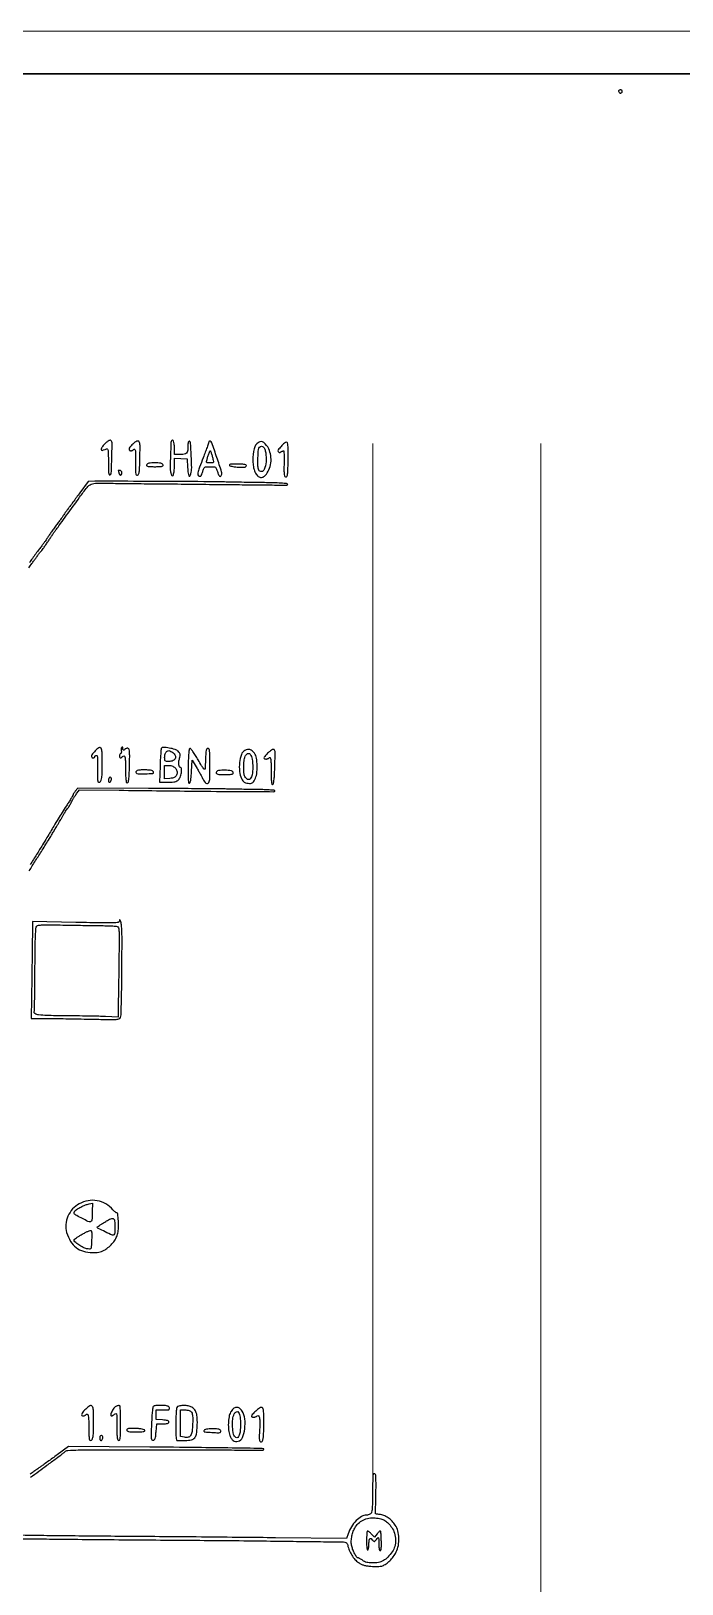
# Model space of a CAD drawing. Header units: millimetres. Extents: x 2712 to 3553, y 1367 to 1961.
# Drawn here: x 3079.8 to 3155.6, y 1779.6 to 1960.5 of the extents above; entities that cross this region are included whole.
import ezdxf

# ---------------------------------------------------------------- set-up
doc = ezdxf.new("R2010")
doc.units = ezdxf.units.MM

# ---------------------------------------------------------------- blocks, each defined once
blk = doc.blocks.new('Формат А1 (2)')
at = {"lineweight": 20}
blk.add_line((2935.83, 433.69), (3776.83, 433.69), dxfattribs=at)
at = {"lineweight": 30}
blk.add_line((2955.83, 428.69), (3771.83, 428.69), dxfattribs=at)

msp = doc.modelspace()

# ---------------------------------------------------------------- linework, layer by layer
at = {"lineweight": 15}
for p, q in [((3119.62, 1792.08), (3119.62, 1912.49)), ((3139.2, 1766.36), (3139.2, 1912.49))]:
    msp.add_line(p, q, dxfattribs=at)
for points in [[(3148.34, 1953.36, 0.191124), (3148.43, 1953.31, 0.139481), (3148.55, 1953.34, 0.123736), (3148.64, 1953.43, 0.139398), (3148.67, 1953.55, 0.156819), (3148.66, 1953.6, 0.097386), (3148.61, 1953.64, 0.079459), (3148.54, 1953.67, 0.06085), (3148.46, 1953.68, 0.103624), (3148.33, 1953.66, 0.202875), (3148.25, 1953.58, 0.1934), (3148.26, 1953.47, 0.094876)], [(3088.17, 1911.7), (3088.27, 1911.74), (3088.39, 1911.79, 0.0016), (3088.51, 1911.83), (3088.6, 1911.87, -0.364122), (3088.71, 1911.84, -0.104811), (3088.78, 1911.66, -0.031364), (3088.81, 1911.25, -0.003845), (3088.82, 1910.36, 0.00497), (3088.82, 1909.57, 0.023908), (3088.85, 1909.12, 0.044635), (3088.91, 1908.87, 0.422083), (3088.99, 1908.83, 0.310863), (3089.16, 1909.04, 0.004177), (3089.22, 1910.78, 0.005236), (3089.25, 1912.49, 0.200697), (3089.11, 1912.84, 0.226248), (3089.01, 1912.87, 0.094452), (3088.87, 1912.83, 0.053865), (3088.69, 1912.71, 0.018309), (3088.46, 1912.5, 0.032077), (3088.14, 1912.15, 0.082669), (3087.98, 1911.85, 0.330194), (3088.02, 1911.72, 0.26133)], [(3091.42, 1911.64, 0.073375), (3091.51, 1911.65, 0.038655), (3091.61, 1911.69, 0.037433), (3091.7, 1911.75, 0.047088), (3091.78, 1911.81, -0.454094), (3091.89, 1911.81, -0.139486), (3091.96, 1911.63, -0.025402), (3091.98, 1911.13, -0.002355), (3091.97, 1909.89, 0.005437), (3091.97, 1909.24, 0.051995), (3092, 1908.97, 0.181616), (3092.07, 1908.85, 0.209582), (3092.2, 1908.82, 0.242083), (3092.34, 1908.93, 0.072159), (3092.42, 1909.19, 0.027476), (3092.46, 1909.69, 0.003232), (3092.49, 1910.82, 0.002605), (3092.51, 1912.02, 0.030787), (3092.48, 1912.49, 0.108985), (3092.41, 1912.7, 0.261553), (3092.27, 1912.78, 0.156546), (3092.01, 1912.7, 0.033757), (3091.65, 1912.4, 0.03322), (3091.32, 1912.05, 0.172132), (3091.24, 1911.81, 0.107954), (3091.25, 1911.75, 0.099625), (3091.29, 1911.69, 0.095617), (3091.35, 1911.66, 0.090785)], [(3096.04, 1909.29, 0.00674), (3096.07, 1909.17, 0.004817), (3096.1, 1909.03, 0.004864), (3096.14, 1908.9, 0.010382), (3096.17, 1908.8, 0.39691), (3096.28, 1908.74, 0.257874), (3096.39, 1908.85, 0.051687), (3096.48, 1909.29, 0.0218), (3096.51, 1909.9), (3096.51, 1910.8), (3097.26, 1910.76), (3098.01, 1910.72), (3098.05, 1909.68, 0.016715), (3098.1, 1909.03, 0.098291), (3098.2, 1908.71, 0.562135), (3098.32, 1908.7, 0.087852), (3098.44, 1908.97, 0.063651), (3098.52, 1909.66, 0.009253), (3098.48, 1911.07, 0.003816), (3098.39, 1912.57, 0.305814), (3098.26, 1912.75, 0.290665), (3098.18, 1912.73, 0.123711), (3098.12, 1912.63, 0.053251), (3098.09, 1912.43, 0.013668), (3098.08, 1912.1, -0.03456), (3098.04, 1911.6, -0.180493), (3097.92, 1911.36, -0.156528), (3097.65, 1911.24, -0.024319), (3097.07, 1911.21), (3096.51, 1911.21), (3096.51, 1911.99, 0.025669), (3096.49, 1912.45, 0.069221), (3096.41, 1912.77, 0.243011), (3096.3, 1912.87, 0.328469), (3096.18, 1912.82, 0.123594), (3096.11, 1912.59, 0.001768), (3096.05, 1911.12, 0.003052), (3096, 1909.72, 0.06149)], [(3099.31, 1908.74, 0.139195), (3099.45, 1908.67, 0.255384), (3099.57, 1908.7, 0.107838), (3099.69, 1908.87, 0.020509), (3099.81, 1909.22, -0.021851), (3099.93, 1909.57, -0.152237), (3100.04, 1909.72, -0.132643), (3100.23, 1909.78, -0.015129), (3100.66, 1909.79, -0.015129), (3101.1, 1909.78, -0.132643), (3101.28, 1909.72, -0.152237), (3101.39, 1909.57, -0.021851), (3101.52, 1909.22, 0.026502), (3101.65, 1908.86, 0.124736), (3101.78, 1908.68, 0.349031), (3101.9, 1908.68, 0.136337), (3102, 1908.83, 0.170228), (3102.01, 1909.18, 0.003515), (3101.46, 1910.86, 0.002848), (3100.87, 1912.56, 0.23332), (3100.68, 1912.75, 0.08759), (3100.61, 1912.76, 0.127631), (3100.55, 1912.74, 0.141214), (3100.52, 1912.7, 0.117869), (3100.5, 1912.64, -0.08322), (3100.48, 1912.53, -0.002298), (3100.31, 1912.04, -0.004672), (3100.11, 1911.48, -0.003183), (3099.86, 1910.84, 0.003358), (3099.44, 1909.75, 0.02594), (3099.28, 1909.23, 0.061567), (3099.24, 1908.93, 0.20141)], [(3105.78, 1909.45, 0.068725), (3106.02, 1908.92, 0.129781), (3106.37, 1908.6, 0.181906), (3106.75, 1908.55, 0.156286), (3107.09, 1908.76, 0.078224), (3107.52, 1909.43, 0.069813), (3107.74, 1910.23, 0.068528), (3107.73, 1911.08, 0.070443), (3107.49, 1911.88, 0.126218), (3106.92, 1912.6, 0.325215), (3106.29, 1912.61, 0.182328), (3105.79, 1911.87, 0.06262), (3105.65, 1910.57, 0.01397), (3105.66, 1910.27, 0.011675), (3105.69, 1909.95, 0.011842), (3105.73, 1909.66, 0.031296)], [(3108.6, 1911.54, 0.094506), (3108.66, 1911.48, 0.131638), (3108.73, 1911.45, 0.112813), (3108.82, 1911.46, 0.057894), (3108.91, 1911.51, -0.018002), (3109, 1911.56, -0.01917), (3109.09, 1911.6, -0.019146), (3109.17, 1911.63, -0.079157), (3109.22, 1911.64, -0.403697), (3109.26, 1911.61, -0.004468), (3109.28, 1911.23, -0.010622), (3109.29, 1910.77, -0.006356), (3109.28, 1910.23, 0.010501), (3109.27, 1909.28, 0.049828), (3109.33, 1908.74, 0.261522), (3109.46, 1908.6, 0.343484), (3109.62, 1908.65, 0.122582), (3109.68, 1908.81, 0.006329), (3109.72, 1909.36, 0.009741), (3109.75, 1910.01, 0.006893), (3109.76, 1910.75, 0.004215), (3109.76, 1911.7, 0.020312), (3109.73, 1912.24, 0.031287), (3109.67, 1912.56, 0.350574), (3109.58, 1912.64, 0.181264), (3109.32, 1912.54, 0.03115), (3108.94, 1912.16, 0.028634), (3108.61, 1911.75, 0.300603)], [(3100.54, 1911.36, -0.007007), (3100.63, 1911.58, -0.227568), (3100.67, 1911.62, -0.374072), (3100.71, 1911.6, -0.013737), (3100.78, 1911.43, -0.016412), (3100.83, 1911.29, -0.006633), (3100.89, 1911.09, -0.006555), (3100.95, 1910.88, -0.008272), (3100.99, 1910.68, -0.017336), (3101.05, 1910.39, -0.197367), (3101.02, 1910.28, -0.216358), (3100.92, 1910.23, -0.021142), (3100.65, 1910.22, -0.020216), (3100.39, 1910.23, -0.193778), (3100.29, 1910.28, -0.217789), (3100.26, 1910.38, -0.026002), (3100.31, 1910.61, -0.009642), (3100.35, 1910.79, -0.005915), (3100.41, 1910.99, -0.005929), (3100.48, 1911.19, -0.010517)], [(3106.43, 1912.07, -0.180093), (3106.65, 1912.17, -0.20881), (3106.86, 1912.09, -0.118725), (3107.03, 1911.83, -0.04967), (3107.14, 1911.41, -0.053414), (3107.18, 1910.36, -0.078569), (3106.98, 1909.47, -0.269383), (3106.66, 1909.22, -0.339616), (3106.34, 1909.4, -0.094217), (3106.24, 1909.86, -0.014468), (3106.24, 1910.82, -0.010815), (3106.3, 1911.78, -0.179323)], [(3090.05, 1909.04, 0.081181), (3090.14, 1908.85, 0.281864), (3090.25, 1908.8, 0.290346), (3090.35, 1908.88, 0.083372), (3090.38, 1909.08, 0.072314), (3090.37, 1909.19, 0.08892), (3090.32, 1909.28, 0.10214), (3090.25, 1909.34, 0.130775), (3090.17, 1909.36, 0.015718), (3090.09, 1909.36, 0.028968), (3090.02, 1909.35, 0.03356), (3089.98, 1909.34, 0.450277), (3089.97, 1909.33, -0.036526), (3089.98, 1909.3, -0.002306), (3090, 1909.23, -0.003384), (3090.03, 1909.14, -0.002507)], [(3094.23, 1909.79, 0.008496), (3094.72, 1909.8, 0.037286), (3095.01, 1909.83, 0.084369), (3095.16, 1909.88, 0.356951), (3095.19, 1909.97, 0.27673), (3094.93, 1910.19, 0.043174), (3094.23, 1910.25, 0.043169), (3093.53, 1910.19, 0.275261), (3093.27, 1909.96, 0.366623), (3093.3, 1909.88, 0.077154), (3093.46, 1909.83, 0.036028), (3093.75, 1909.8, 0.008718)], [(3103.82, 1909.75, 0.014794), (3104.17, 1909.73, 0.02009), (3104.48, 1909.73, 0.017431), (3104.74, 1909.75, 0.166466), (3104.84, 1909.8, 0.174395), (3104.9, 1909.92, 0.342787), (3104.84, 1910.01, 0.071823), (3104.61, 1910.06, 0.007929), (3104.06, 1910.08, 0.003794), (3103.41, 1910.1, 0.033246), (3103.12, 1910.09, 0.100315), (3102.98, 1910.04, 0.27053), (3102.93, 1909.95, 0.331823), (3102.96, 1909.9, 0.015878), (3103.19, 1909.84, 0.020713), (3103.47, 1909.79, 0.012821)], [(3087.03, 1875.87, 0.064853), (3087.12, 1875.88, 0.082425), (3087.19, 1875.91, 0.098894), (3087.23, 1875.96, 0.148195), (3087.25, 1876.01, -0.124163), (3087.26, 1876.07, -0.10067), (3087.3, 1876.11, -0.0905), (3087.36, 1876.15, -0.078495), (3087.43, 1876.16, -0.34845), (3087.51, 1876.09, -0.037), (3087.56, 1875.82, -0.023156), (3087.57, 1875.36, -0.005207), (3087.56, 1874.59, 0.00431), (3087.54, 1873.73, 0.029269), (3087.56, 1873.31, 0.071808), (3087.61, 1873.09, 0.30401), (3087.72, 1873.02, 0.249843), (3087.92, 1873.13, 0.105139), (3088.03, 1873.42, 0.037998), (3088.09, 1874, 0.005134), (3088.1, 1875.23, 0.008157), (3088.08, 1876.55, 0.123722), (3087.96, 1876.98, 0.427381), (3087.72, 1877.04, 0.057879), (3087.27, 1876.67, 0.025755), (3086.97, 1876.34, 0.096856), (3086.84, 1876.09, 0.266897), (3086.88, 1875.94, 0.204816)], [(3090.23, 1875.87, 0.089642), (3090.29, 1875.88, 0.053229), (3090.35, 1875.91, 0.051032), (3090.41, 1875.96, 0.06081), (3090.46, 1876.01, -0.278011), (3090.61, 1876.09, -0.325017), (3090.73, 1875.99, -0.052854), (3090.8, 1875.52, -0.008789), (3090.81, 1874.6, 0.008054), (3090.82, 1873.98, 0.013664), (3090.85, 1873.46, 0.00871), (3090.9, 1873.04, 0.227694), (3090.95, 1872.95, 0.411922), (3091.09, 1872.98, 0.102378), (3091.18, 1873.22, 0.028391), (3091.24, 1873.8, 0.00337), (3091.28, 1875.07, 0.004399), (3091.3, 1876, 0.020761), (3091.28, 1876.53, 0.032254), (3091.24, 1876.86, 0.255633), (3091.14, 1876.97, 0.09913), (3091.05, 1876.99, 0.055574), (3090.94, 1876.97, 0.052336), (3090.83, 1876.93, 0.058237), (3090.74, 1876.87, -0.056907), (3090.61, 1876.78, -0.300202), (3090.53, 1876.79, -0.22633), (3090.5, 1876.88, -0.03783), (3090.51, 1877.06, 0.157623), (3090.51, 1877.09, 0.239299), (3090.48, 1877.11, 0.134218), (3090.44, 1877.11, 0.049494), (3090.38, 1877.08, 0.132897), (3090.33, 1877.03, 0.074317), (3090.3, 1876.94, 0.06545), (3090.29, 1876.83, 0.059549), (3090.31, 1876.73, -0.05817), (3090.33, 1876.62, -0.064695), (3090.33, 1876.52, -0.073852), (3090.3, 1876.43, -0.135531), (3090.25, 1876.37, 0.148738), (3090.14, 1876.26, 0.099912), (3090.1, 1876.08, 0.126864), (3090.14, 1875.93, 0.280614)], [(3095.7, 1873.02, 0.035533), (3096.44, 1873.07, 0.114382), (3096.9, 1873.25, 0.142814), (3097.17, 1873.59, 0.068212), (3097.32, 1874.13, 0.01861), (3097.35, 1874.38, 0.040971), (3097.34, 1874.57, 0.05948), (3097.31, 1874.69, 0.317095), (3097.26, 1874.73, -0.280608), (3097.12, 1874.82, -0.084442), (3097.04, 1875.07, -0.060483), (3097.03, 1875.43, -0.041851), (3097.11, 1875.82, 0.023476), (3097.17, 1876.11, 0.090297), (3097.17, 1876.3, 0.108555), (3097.11, 1876.45, 0.042069), (3096.96, 1876.63, 0.124279), (3096.59, 1876.85, 0.031212), (3095.91, 1877.01, 0.0266), (3095.22, 1877.09, 0.275913), (3094.98, 1876.96, 0.118129), (3094.95, 1876.85, 0.002727), (3094.91, 1876.31, 0.005923), (3094.87, 1875.66, 0.003962), (3094.84, 1874.92), (3094.77, 1873.02)], [(3095.6, 1876.6, -0.058104), (3095.73, 1876.68, -0.125329), (3095.85, 1876.71, -0.094465), (3095.99, 1876.68, -0.024149), (3096.2, 1876.57, -0.117932), (3096.57, 1876.24, -0.22654), (3096.62, 1875.86, -0.213038), (3096.36, 1875.55, -0.107878), (3095.85, 1875.44, -0.023665), (3095.57, 1875.46, -0.174426), (3095.44, 1875.52, -0.174426), (3095.39, 1875.64, -0.023665), (3095.37, 1875.93, -0.041921), (3095.39, 1876.12, -0.03991), (3095.44, 1876.32, -0.042592), (3095.51, 1876.49, -0.095455)], [(3098.25, 1872.91, 0.244297), (3098.34, 1873, 0.027858), (3098.41, 1873.28, 0.023426), (3098.46, 1873.7, 0.008533), (3098.51, 1874.29), (3098.58, 1875.61), (3099.15, 1874.64, -0.002077), (3099.38, 1874.23, -0.00211), (3099.61, 1873.83, -0.00205), (3099.8, 1873.48, -0.008692), (3099.91, 1873.27, 0.057751), (3100.08, 1873.01, 0.156124), (3100.27, 1872.89, 0.239182), (3100.43, 1872.93, 0.130086), (3100.56, 1873.1, 0.090497), (3100.65, 1873.61, 0.005612), (3100.64, 1875.14, 0.002812), (3100.61, 1876.75, 0.252396), (3100.49, 1876.95, 0.214618), (3100.34, 1876.97, 0.242603), (3100.24, 1876.86, 0.064652), (3100.18, 1876.57, 0.008321), (3100.14, 1875.91, -0.000493), (3100.13, 1875.51, -0.000512), (3100.11, 1875.12, -0.000492), (3100.1, 1874.79, -0.002228), (3100.09, 1874.59, -0.459614), (3100.02, 1874.54, -0.178015), (3099.91, 1874.61, -0.031549), (3099.68, 1874.94, -0.004902), (3099.28, 1875.63, 0.00993), (3098.96, 1876.16, 0.015921), (3098.67, 1876.6, 0.009829), (3098.41, 1876.94, 0.317858), (3098.32, 1876.97, 0.282914), (3098.24, 1876.88, 0.01239), (3098.18, 1876.43, 0.014555), (3098.14, 1875.8, 0.004988), (3098.11, 1874.88, 0.003529), (3098.1, 1873.84, 0.019381), (3098.12, 1873.28, 0.034559), (3098.16, 1872.97, 0.44646)], [(3104.32, 1873.45, 0.032036), (3104.47, 1873.18, 0.094029), (3104.62, 1873.03, 0.097327), (3104.8, 1872.95, 0.035838), (3105.09, 1872.91, 0.029636), (3105.39, 1872.9, 0.116802), (3105.57, 1872.95, 0.115365), (3105.71, 1873.07, 0.028573), (3105.87, 1873.33, 0.090723), (3106.09, 1873.99, 0.037312), (3106.14, 1874.93, 0.036654), (3106.06, 1875.85, 0.120511), (3105.83, 1876.4, 0.053305), (3105.57, 1876.68, 0.108999), (3105.3, 1876.83, 0.12041), (3105.02, 1876.84, 0.073804), (3104.71, 1876.73, 0.189716), (3104.31, 1876.27, 0.053243), (3104.1, 1875.33, 0.052335), (3104.09, 1874.28, 0.090457)], [(3104.76, 1876.05, -0.174297), (3105.04, 1876.37, -0.391329), (3105.33, 1876.3, -0.11269), (3105.56, 1875.71, -0.036865), (3105.63, 1874.76, -0.037638), (3105.56, 1873.91, -0.1345), (3105.34, 1873.42, -0.362551), (3105.04, 1873.36, -0.145437), (3104.73, 1873.68, -0.096659), (3104.61, 1874.1, -0.027197), (3104.58, 1874.8, -0.028242), (3104.63, 1875.51, -0.060894)], [(3107.17, 1875.73, 0.056383), (3107.28, 1875.74, 0.038823), (3107.4, 1875.78, 0.039117), (3107.52, 1875.83, 0.062206), (3107.6, 1875.9, -0.52827), (3107.68, 1875.88, -0.074956), (3107.73, 1875.69, -0.024156), (3107.76, 1875.24, -0.004075), (3107.77, 1874.39, 0.004683), (3107.78, 1873.56, 0.022696), (3107.81, 1873.08, 0.041025), (3107.86, 1872.82, 0.427752), (3107.95, 1872.77, 0.267589), (3108.04, 1872.87, 0.018626), (3108.1, 1873.25, 0.017509), (3108.16, 1873.82, 0.005444), (3108.2, 1874.67, 0.002961), (3108.22, 1875.39, 0.004299), (3108.23, 1876.02, 0.002226), (3108.24, 1876.56, 0.07105), (3108.22, 1876.69, 0.197933), (3108.11, 1876.83, 0.212603), (3107.94, 1876.84, 0.092453), (3107.7, 1876.7, 0.025244), (3107.37, 1876.4, 0.011305), (3107.04, 1876.04, 0.10942), (3106.94, 1875.86, 0.384248), (3106.99, 1875.77, 0.098314)], [(3092.04, 1874.12, 0.194463), (3092.27, 1874.02, 0.008772), (3093.12, 1874.02, 0.006785), (3093.99, 1874.05, 0.401067), (3094.09, 1874.15, 0.202015), (3094.03, 1874.29, 0.122585), (3093.87, 1874.39, 0.054585), (3093.57, 1874.44, 0.011097), (3093.02, 1874.47, 0.024758), (3092.52, 1874.45, 0.066776), (3092.17, 1874.38, 0.180634), (3092.02, 1874.26, 0.336585)], [(3095.87, 1874.99, -0.105143), (3096.32, 1874.89, -0.122442), (3096.66, 1874.63, -0.136752), (3096.82, 1874.25, -0.146345), (3096.75, 1873.87, -0.06554), (3096.63, 1873.69, -0.095541), (3096.49, 1873.58, -0.073445), (3096.28, 1873.51, -0.025419), (3095.97, 1873.48), (3095.37, 1873.43), (3095.37, 1874.21), (3095.37, 1874.99)], [(3102.35, 1873.93, 0.009291), (3102.84, 1873.93, 0.037483), (3103.13, 1873.96, 0.072259), (3103.3, 1874.02, 0.28258), (3103.35, 1874.11, 0.359401), (3103.15, 1874.35, 0.042004), (3102.4, 1874.43, 0.041128), (3101.63, 1874.39, 0.320352), (3101.39, 1874.15, 0.244948), (3101.42, 1874.04, 0.142455), (3101.55, 1873.97, 0.049286), (3101.81, 1873.94, 0.007409)], [(3088.98, 1873.05, 0.18556), (3089.11, 1873.16, 0.108519), (3089.17, 1873.35, 0.119055), (3089.14, 1873.53, 0.237996), (3089.03, 1873.63, 0.227694), (3088.97, 1873.62, 0.089421), (3088.92, 1873.55, 0.064573), (3088.87, 1873.45, 0.041281), (3088.84, 1873.33, 0.032267), (3088.83, 1873.18, 0.123735), (3088.85, 1873.09, 0.228017), (3088.9, 1873.05, 0.129446)], [(3081.86, 1845.51, -0.002152), (3082.86, 1845.5, -0.000887), (3084.21, 1845.48, -0.000877), (3085.66, 1845.45, -0.001127), (3086.99, 1845.43, 0.001647), (3088.89, 1845.39, 0.018807), (3089.64, 1845.4, 0.051185), (3090.03, 1845.46, 0.207798), (3090.22, 1845.61, 0.115629), (3090.3, 1845.94, 0.001806), (3090.35, 1847.9, 0.003554), (3090.39, 1850.6, 0.001023), (3090.41, 1854.78, 0.008439), (3090.4, 1855.43, 0.010417), (3090.37, 1856.04, 0.008944), (3090.32, 1856.55, 0.072502), (3090.27, 1856.77, 0.007219), (3090.18, 1856.96, 0.160349), (3090.15, 1857, 0.531045), (3090.12, 1856.99, 0.023174), (3090.11, 1856.86, -0.356908), (3089.97, 1856.7, -0.033449), (3089.4, 1856.65, -0.012404), (3088.28, 1856.64, -0.000816), (3085.04, 1856.7), (3079.98, 1856.81), (3079.98, 1855.97, -0.002558), (3079.97, 1855.43, -0.000198), (3079.95, 1853.97, -0.000271), (3079.93, 1852.23, -0.000207), (3079.9, 1850.33), (3079.82, 1845.52)], [(3080.27, 1851.29, -0.001568), (3080.29, 1853.77, -0.008077), (3080.33, 1855.15, -0.008096), (3080.38, 1856.04, -0.179291), (3080.49, 1856.27, -0.16368), (3080.69, 1856.36, -0.021458), (3081.16, 1856.41, -0.014894), (3081.91, 1856.42, -0.003187), (3083.22, 1856.4, 0.00079), (3084.33, 1856.38, 0.000568), (3085.57, 1856.36, 0.000574), (3086.74, 1856.34, 0.001241), (3087.65, 1856.33, -0.003476), (3088.4, 1856.32, -0.004694), (3089.07, 1856.3, -0.003225), (3089.64, 1856.27, -0.050339), (3089.83, 1856.24, -0.273165), (3090, 1856.07, -0.049435), (3090.06, 1855.62, -0.01576), (3090.08, 1854.7, -0.001011), (3090.04, 1852.02, 0.000171), (3090.02, 1850.35, 0.0002), (3089.99, 1848.76, 0.000177), (3089.97, 1847.42, 0.001222), (3089.97, 1846.77), (3089.96, 1845.66), (3088.48, 1845.73, 0.004905), (3087.7, 1845.76, 0.001377), (3086.48, 1845.78, 0.001389), (3085.1, 1845.81, 0.001463), (3083.74, 1845.82, -0.003564), (3081.65, 1845.85, -0.029033), (3080.7, 1845.93, -0.092231), (3080.27, 1846.07, -0.373847), (3080.18, 1846.32, 0.086588), (3080.21, 1846.46, 0.00052), (3080.24, 1847.85, 0.002144), (3080.26, 1849.44, 0.001362)], [(3083.96, 1820.58, 0.059889), (3084.42, 1819.54, 0.094598), (3085.06, 1818.81, 0.09785), (3085.91, 1818.39, 0.067981), (3086.98, 1818.24, 0.015232), (3087.51, 1818.26, 0.044484), (3087.87, 1818.32, 0.053871), (3088.17, 1818.43, 0.031731), (3088.51, 1818.62, 0.0406), (3089.02, 1819.02, 0.045195), (3089.44, 1819.48, 0.047765), (3089.74, 1819.99, 0.05806), (3089.92, 1820.51, 0.049211), (3090, 1821.1, 0.019624), (3089.98, 1821.93, 0.010616), (3089.92, 1822.74, 0.385992), (3089.8, 1822.86, -0.152129), (3089.73, 1822.88, -0.022117), (3089.61, 1822.97, -0.023344), (3089.48, 1823.08, -0.018086), (3089.35, 1823.23, 0.084319), (3088.52, 1823.91, 0.086063), (3087.52, 1824.28, 0.085912), (3086.45, 1824.28, 0.083637), (3085.43, 1823.93, 0.085262), (3084.66, 1823.32, 0.079898), (3084.11, 1822.47, 0.081757), (3083.86, 1821.51, 0.096101)], [(3084.93, 1823.09, -0.118148), (3085.12, 1823.27, -0.015851), (3085.61, 1823.54, -0.019467), (3086.15, 1823.78, -0.040717), (3086.58, 1823.91), (3086.98, 1824.01), (3086.95, 1823.01, -0.012768), (3086.9, 1822.03, -0.318536), (3086.73, 1821.83, -0.187432), (3086.42, 1821.87, -0.004819), (3085.16, 1822.54, -0.027282), (3084.94, 1822.68, -0.141522), (3084.85, 1822.79, -0.188534), (3084.85, 1822.92, -0.05576)], [(3088.4, 1821.79, -0.010697), (3088.83, 1822.04, -0.040746), (3089.11, 1822.17, -0.07415), (3089.3, 1822.21, -0.210413), (3089.43, 1822.16, -0.178485), (3089.55, 1821.9, -0.018177), (3089.58, 1821.22, -0.018053), (3089.56, 1820.54, -0.181813), (3089.44, 1820.29, -0.313312), (3089.28, 1820.26, -0.005903), (3088.45, 1820.65, -0.006154), (3087.63, 1821.06, -0.280387), (3087.53, 1821.22, -0.248283), (3087.55, 1821.25, -0.002058), (3087.79, 1821.41, -0.00665), (3088.07, 1821.59, -0.004157)], [(3085.75, 1820.37, -0.011597), (3086.11, 1820.56, -0.017312), (3086.44, 1820.71, -0.012433), (3086.71, 1820.81, -0.228382), (3086.8, 1820.8, -0.204916), (3086.85, 1820.74, -0.0237), (3086.88, 1820.55, -0.025427), (3086.89, 1820.31, -0.018121), (3086.89, 1820.04, 0.001365), (3086.87, 1819.76, 0.001163), (3086.85, 1819.45, 0.001172), (3086.84, 1819.18, 0.003321), (3086.83, 1818.98, -0.036571), (3086.81, 1818.76, -0.225518), (3086.74, 1818.67, -0.150467), (3086.61, 1818.64, -0.014361), (3086.29, 1818.68, -0.086173), (3085.88, 1818.82, -0.033881), (3085.37, 1819.13, -0.029738), (3084.93, 1819.49, -0.208696), (3084.83, 1819.74, -0.241517), (3084.86, 1819.8, -0.007148), (3085.1, 1819.97, -0.012797), (3085.4, 1820.16, -0.0083)], [(3085.89, 1799.2, 0.061875), (3085.97, 1799.21, 0.051278), (3086.06, 1799.24, 0.053305), (3086.13, 1799.29, 0.08825), (3086.18, 1799.34, -0.279351), (3086.33, 1799.42, -0.324028), (3086.45, 1799.32, -0.05257), (3086.52, 1798.84, -0.008723), (3086.54, 1797.92, 0.004981), (3086.54, 1797.11, 0.026301), (3086.58, 1796.67, 0.051163), (3086.63, 1796.42, 0.320664), (3086.73, 1796.35, 0.283341), (3086.92, 1796.46, 0.075475), (3087.03, 1796.8, 0.034414), (3087.09, 1797.43, 0.006555), (3087.1, 1798.58, 0.010643), (3087.08, 1799.86, 0.13312), (3086.93, 1800.32, 0.403964), (3086.66, 1800.39, 0.062534), (3086.18, 1800.01, 0.020573), (3085.85, 1799.66, 0.089049), (3085.71, 1799.41, 0.279531), (3085.74, 1799.26, 0.210101)], [(3089.2, 1799.2, 0.127166), (3089.25, 1799.21, 0.019706), (3089.34, 1799.27, 0.02089), (3089.45, 1799.34, 0.016815), (3089.55, 1799.43, -0.200342), (3089.69, 1799.48, -0.346604), (3089.78, 1799.41, -0.043014), (3089.81, 1799.08, -0.002231), (3089.81, 1798.01, 0.004228), (3089.82, 1797.11, 0.027778), (3089.85, 1796.66, 0.064621), (3089.92, 1796.42, 0.305143), (3090.03, 1796.35, 0.323988), (3090.14, 1796.43, 0.052427), (3090.2, 1796.71, 0.023602), (3090.23, 1797.24, 0.003406), (3090.24, 1798.32, 0.00377), (3090.24, 1799.08, 0.005916), (3090.22, 1799.74, 0.001962), (3090.19, 1800.3, 0.18683), (3090.16, 1800.37, 0.143276), (3090.11, 1800.4, 0.043823), (3090.03, 1800.41, 0.039842), (3089.93, 1800.4, 0.034384), (3089.83, 1800.38, 0.160619), (3089.54, 1800.2, 0.046876), (3089.25, 1799.75, 0.06074), (3089.09, 1799.34, 0.488849)], [(3094.04, 1796.37, 0.151005), (3094.17, 1796.44, 0.113054), (3094.27, 1796.59, 0.053832), (3094.33, 1796.86, 0.010297), (3094.37, 1797.35), (3094.45, 1798.27), (3095.16, 1798.29, 0.015213), (3095.49, 1798.3, 0.053384), (3095.71, 1798.34, 0.101937), (3095.83, 1798.41, 0.221781), (3095.87, 1798.5, 0.22837), (3095.83, 1798.59, 0.089445), (3095.7, 1798.66, 0.049479), (3095.47, 1798.71, 0.015157), (3095.12, 1798.74), (3094.37, 1798.79), (3094.37, 1799.35), (3094.37, 1799.91), (3094.98, 1799.93, -0.00466), (3095.23, 1799.93, -0.005149), (3095.46, 1799.93, -0.0048), (3095.67, 1799.93, -0.026218), (3095.78, 1799.92, 0.131148), (3095.85, 1799.93, 0.161493), (3095.9, 1799.97, 0.122711), (3095.92, 1800.05, 0.061458), (3095.92, 1800.15, 0.142827), (3095.85, 1800.28, 0.123146), (3095.72, 1800.36, 0.06095), (3095.49, 1800.41, 0.012456), (3095.07, 1800.43, 0.013605), (3094.76, 1800.44, 0.016531), (3094.46, 1800.42, 0.015193), (3094.22, 1800.39, 0.10094), (3094.1, 1800.35, 0.209975), (3094.01, 1800.22, 0.016575), (3093.94, 1799.79, 0.015977), (3093.89, 1799.18, 0.005299), (3093.84, 1798.28, 0.002306), (3093.8, 1797.05, 0.032315), (3093.82, 1796.61, 0.14144), (3093.89, 1796.43, 0.281095)], [(3096.84, 1796.34, 0.017704), (3096.94, 1796.33, 0.002017), (3097.19, 1796.33, 0.002436), (3097.48, 1796.34, 0.00198), (3097.79, 1796.35, 0.046394), (3098.49, 1796.43, 0.167376), (3098.87, 1796.66, 0.134492), (3099.07, 1797.1, 0.026086), (3099.17, 1797.99, 0.023334), (3099.17, 1798.93, 0.067125), (3099.06, 1799.57, 0.101713), (3098.82, 1800, 0.116447), (3098.44, 1800.27, 0.067679), (3098.01, 1800.39, 0.044088), (3097.48, 1800.41, 0.043401), (3097.01, 1800.35, 0.200879), (3096.79, 1800.19, 0.119555), (3096.75, 1800.06, 0.004458), (3096.71, 1799.53, 0.007854), (3096.68, 1798.9, 0.005419), (3096.67, 1798.18, 0.004692), (3096.67, 1797.29, 0.019024), (3096.7, 1796.75, 0.024466), (3096.75, 1796.41, 0.341301)], [(3102.97, 1796.93, 0.049862), (3103.14, 1796.56, 0.106379), (3103.36, 1796.33, 0.126772), (3103.62, 1796.23, 0.088195), (3103.94, 1796.25, 0.237256), (3104.43, 1796.68, 0.066177), (3104.7, 1797.69, 0.061899), (3104.71, 1798.85, 0.104138), (3104.4, 1799.77, 0.109206), (3104.09, 1800.1, 0.178626), (3103.73, 1800.19, 0.1602), (3103.36, 1800.03, 0.08518), (3103.05, 1799.63, 0.08084), (3102.87, 1799.1, 0.034667), (3102.79, 1798.35, 0.034497), (3102.82, 1797.57, 0.057214)], [(3105.75, 1799.06, 0.052362), (3105.86, 1799.07, 0.038371), (3105.97, 1799.1, 0.039081), (3106.08, 1799.15, 0.066721), (3106.16, 1799.21, -0.412466), (3106.31, 1799.21, -0.156932), (3106.42, 1799.01, -0.045192), (3106.46, 1798.49, -0.011299), (3106.43, 1797.64, 0.008617), (3106.39, 1796.77, 0.056091), (3106.43, 1796.34, 0.246895), (3106.55, 1796.2, 0.280484), (3106.72, 1796.22, 0.170135), (3106.82, 1796.38, 0.027269), (3106.87, 1796.76, 0.018948), (3106.91, 1797.34, 0.004789), (3106.92, 1798.29, 0.002886), (3106.91, 1799.43, 0.030632), (3106.87, 1799.9, 0.100697), (3106.8, 1800.12, 0.264771), (3106.66, 1800.2, 0.163713), (3106.42, 1800.12, 0.019597), (3105.98, 1799.76, 0.018413), (3105.58, 1799.37, 0.194831), (3105.49, 1799.16, 0.230404), (3105.51, 1799.12, 0.073367), (3105.57, 1799.09, 0.055915), (3105.65, 1799.06, 0.037172)], [(3097.7, 1799.91, -0.063704), (3098.23, 1799.84, -0.200166), (3098.51, 1799.63, -0.123647), (3098.63, 1799.2, -0.01891), (3098.63, 1798.3, -0.018133), (3098.56, 1797.38, -0.106905), (3098.4, 1796.92, -0.209881), (3098.12, 1796.72, -0.100469), (3097.68, 1796.72), (3097.22, 1796.81), (3097.22, 1798.36), (3097.22, 1799.91)], [(3103.48, 1799.46, -0.174897), (3103.75, 1799.7, -0.378956), (3103.99, 1799.62, -0.10181), (3104.16, 1799.08, -0.025714), (3104.21, 1798.17, -0.025259), (3104.17, 1797.46, -0.063407), (3104.06, 1796.95, -0.133958), (3103.88, 1796.7, -0.319612), (3103.66, 1796.69, -0.206261), (3103.4, 1797.06, -0.034966), (3103.29, 1797.93, -0.037962), (3103.3, 1798.84, -0.101194)], [(3087.95, 1796.35, 0.218907), (3088.06, 1796.4, 0.081579), (3088.15, 1796.55, 0.081237), (3088.18, 1796.72, 0.214275), (3088.14, 1796.83, 0.104297), (3088.02, 1796.91, 0.235241), (3087.92, 1796.9, 0.186855), (3087.84, 1796.81, 0.069473), (3087.82, 1796.63, 0.042713), (3087.83, 1796.52, 0.06238), (3087.86, 1796.43, 0.081888), (3087.9, 1796.37, 0.208972)], [(3092.03, 1797.35, 0.007923), (3092.56, 1797.35, 0.035243), (3092.86, 1797.39, 0.078415), (3093.02, 1797.44, 0.366309), (3093.06, 1797.52, 0.233189), (3092.98, 1797.6, 0.033572), (3092.75, 1797.67, 0.027934), (3092.42, 1797.72, 0.012044), (3091.98, 1797.74, 0.007284), (3091.43, 1797.76, 0.046138), (3091.15, 1797.74, 0.121339), (3091.01, 1797.67, 0.232877), (3090.95, 1797.57, 0.241689), (3091.01, 1797.46, 0.105741), (3091.16, 1797.39, 0.042901), (3091.46, 1797.35, 0.007334)], [(3100.03, 1797.34, -0.006623), (3100.11, 1797.34, -0.00033), (3100.38, 1797.32, -0.000531), (3100.69, 1797.3, -0.000384), (3101.05, 1797.28, 0.006718), (3101.56, 1797.25, 0.063256), (3101.79, 1797.27, 0.214986), (3101.88, 1797.33, 0.177628), (3101.9, 1797.46, 0.167772), (3101.83, 1797.58, 0.11706), (3101.69, 1797.66, 0.052807), (3101.43, 1797.69, 0.009625), (3100.94, 1797.7, 0.013003), (3100.54, 1797.69, 0.032329), (3100.24, 1797.66, 0.043302), (3100.04, 1797.6, 0.227472), (3099.97, 1797.52, 0.060478), (3099.95, 1797.46, 0.098969), (3099.96, 1797.4, 0.135538), (3099.99, 1797.36, 0.17171)], [(3117.51, 1786.15, -0.077035), (3117.93, 1786.69, -0.076249), (3118.49, 1787.08, -0.073142), (3119.16, 1787.3, -0.062792), (3119.9, 1787.33, -0.037919), (3120.54, 1787.22, -0.07258), (3121.01, 1787.03, -0.072307), (3121.42, 1786.71, -0.037377), (3121.82, 1786.21, -0.081141), (3122.14, 1785.55, -0.065373), (3122.26, 1784.77, -0.066648), (3122.17, 1784.01, -0.092813), (3121.88, 1783.38, -0.036599), (3121.36, 1782.74, -0.075649), (3120.85, 1782.35, -0.081003), (3120.27, 1782.14, -0.047356), (3119.54, 1782.08, -0.025964), (3119.2, 1782.1, -0.038657), (3118.91, 1782.15, -0.043416), (3118.66, 1782.24, -0.049842), (3118.44, 1782.37, 0.015982), (3118.28, 1782.49, 0.019078), (3118.12, 1782.58, 0.018142), (3117.98, 1782.65, 0.106362), (3117.9, 1782.67, -0.250885), (3117.75, 1782.75, -0.023771), (3117.52, 1783.13, -0.029297), (3117.31, 1783.58, -0.036794), (3117.17, 1784.02, -0.055845), (3117.11, 1784.52, -0.040787), (3117.16, 1785.08, -0.039876), (3117.29, 1785.64, -0.045974)], [(3119.03, 1783.59, 0.179846), (3119.08, 1783.67, 0.027581), (3119.13, 1783.84, 0.027868), (3119.16, 1784.07, 0.02093), (3119.17, 1784.31, -0.022251), (3119.19, 1784.74, -0.184649), (3119.27, 1784.91, -0.363869), (3119.41, 1784.92, -0.058467), (3119.61, 1784.72, 0.045767), (3119.72, 1784.61, 0.237439), (3119.81, 1784.59, 0.153342), (3119.9, 1784.64, 0.017271), (3120.05, 1784.83, -0.021848), (3120.21, 1785.02, -0.51785), (3120.27, 1785.02, -0.118526), (3120.3, 1784.9, -0.002853), (3120.31, 1784.34, 0.026305), (3120.34, 1783.8, 0.149371), (3120.45, 1783.54, 0.626523), (3120.56, 1783.57, 0.043059), (3120.61, 1783.99, 0.010982), (3120.61, 1784.56, 0.010402), (3120.59, 1785.15, 0.004822), (3120.56, 1785.69, 0.177739), (3120.51, 1785.8, 0.362053), (3120.46, 1785.8, 0.029033), (3120.37, 1785.73, 0.028696), (3120.25, 1785.61, 0.017055), (3120.13, 1785.47), (3119.81, 1785.07), (3119.47, 1785.44, 0.015804), (3119.33, 1785.58, 0.02072), (3119.19, 1785.7, 0.01875), (3119.07, 1785.78, 0.149994), (3119, 1785.8, 0.373479), (3118.96, 1785.76, 0.009738), (3118.92, 1785.47, 0.015914), (3118.9, 1785.09, 0.009612), (3118.89, 1784.65, 0.008832), (3118.9, 1784.17, 0.024571), (3118.92, 1783.83, 0.03484), (3118.97, 1783.62, 0.499027)]]:
    msp.add_lwpolyline(points, format="xyb", close=True)
for points in [[(3079.54, 1898.01, 0.000951), (3079.9, 1898.5, 0.002273), (3080.16, 1898.86, -0.004149), (3080.39, 1899.18, -0.00341), (3080.64, 1899.51, -0.003444), (3080.87, 1899.82, -0.009125), (3081.05, 1900.03, 0.016396), (3081.22, 1900.25, 0.005332), (3081.47, 1900.6, 0.005308), (3081.73, 1900.98, 0.005953), (3081.98, 1901.35, -0.002784), (3082.21, 1901.71, -0.003489), (3082.43, 1902.04, -0.00281), (3082.61, 1902.31, -0.027154), (3082.7, 1902.42, 0.019485), (3082.85, 1902.62, 0.001369), (3083.26, 1903.18, 0.000975), (3083.96, 1904.13, 0.000118), (3085.47, 1906.23, -0.01293), (3086.34, 1907.38, -0.131768), (3086.83, 1907.74, -0.091635), (3087.47, 1907.86, -0.004644), (3089.64, 1907.85, 0.000653), (3091.22, 1907.83, 0.000133), (3094.02, 1907.8, 0.00014), (3097.28, 1907.77, 0.000131), (3100.6, 1907.73, -0.000206), (3103.74, 1907.7, -0.000337), (3106.39, 1907.67, -0.000029), (3108.78, 1907.65, -0.03865), (3108.87, 1907.64, 0.036273), (3108.94, 1907.63, 0.005334), (3109.07, 1907.63, 0.005998), (3109.24, 1907.63, 0.00512), (3109.41, 1907.64, 0.014995), (3109.6, 1907.65, 0.111179), (3109.69, 1907.68, 0.422906), (3109.7, 1907.72, 0.10768), (3109.64, 1907.78, 0.12571), (3109.49, 1907.83, 0.002828), (3108.7, 1907.88, 0.006194), (3107.78, 1907.91, 0.00413), (3106.72, 1907.94, -0.000735), (3105.56, 1907.95, -0.000603), (3104.31, 1907.97, -0.000609), (3103.17, 1907.99, -0.001617), (3102.35, 1908.01, 0.005017), (3100.61, 1908.04, 0.000274), (3095.11, 1908.07, 0.000373), (3089.73, 1908.09, 0.00297), (3087.25, 1908.09), (3086.46, 1908.08), (3085.5, 1906.76, -0.00041), (3085.1, 1906.21, -0.00038), (3084.69, 1905.65, -0.000378), (3084.32, 1905.14, -0.001272), (3084.08, 1904.82, 0.002572), (3083.89, 1904.56, 0.002743), (3083.71, 1904.31, 0.002606), (3083.56, 1904.09, 0.012769), (3083.47, 1903.96, -0.015785), (3083.38, 1903.82, -0.001479), (3083.13, 1903.48, -0.001897), (3082.83, 1903.07, -0.00149), (3082.51, 1902.63, 0.002935), (3082.2, 1902.2, 0.004594), (3081.93, 1901.83, 0.001406), (3081.71, 1901.5, 0.151965), (3081.69, 1901.45, -0.154729), (3081.67, 1901.41, -0.002406), (3081.5, 1901.16, -0.006148), (3081.29, 1900.88, -0.004001), (3081.05, 1900.56, 0.005853), (3080.75, 1900.17, 0.002717), (3080.36, 1899.65, 0.002691), (3079.97, 1899.1, 0.003749), (3079.62, 1898.6, -0.003497)], [(3079.61, 1862.71, -0.003597), (3079.95, 1863.28, -0.003569), (3080.34, 1863.91, -0.004184), (3080.72, 1864.5, 0.00295), (3081.11, 1865.11, 0.002088), (3081.54, 1865.8, 0.002107), (3081.95, 1866.46, 0.004455), (3082.26, 1866.98, -0.000385), (3082.52, 1867.41, -0.000479), (3082.76, 1867.82, -0.000389), (3082.96, 1868.16, -0.00363), (3083.04, 1868.31, 0.003218), (3083.12, 1868.44, 0.000623), (3083.27, 1868.68, 0.000662), (3083.43, 1868.96, 0.000612), (3083.6, 1869.25, -0.00568), (3083.77, 1869.52, -0.007792), (3083.92, 1869.77, -0.005317), (3084.06, 1869.97, -0.087101), (3084.12, 1870.03, 0.096303), (3084.17, 1870.09, 0.007375), (3084.28, 1870.27, 0.009908), (3084.41, 1870.49, 0.007388), (3084.54, 1870.74, -0.009656), (3084.69, 1871.01, -0.007368), (3084.85, 1871.3, -0.007456), (3085.02, 1871.57, -0.017347), (3085.16, 1871.77), (3085.45, 1872.16), (3090.09, 1872.1, 0.000504), (3098.75, 1871.99, 0.001971), (3104.1, 1871.95, 0.000286), (3108.1, 1871.93, 0.415023), (3108.2, 1872.03, 0.389614), (3108.14, 1872.09, 0.00439), (3107.54, 1872.13, 0.009806), (3106.79, 1872.17, 0.004657), (3105.81, 1872.19, -0.00087), (3104.83, 1872.2, -0.000915), (3103.87, 1872.21, -0.000875), (3103.05, 1872.23, -0.004107), (3102.57, 1872.24, 0.007099), (3101.96, 1872.26, 0.000236), (3099.55, 1872.27, 0.000449), (3096.7, 1872.29, 0.000313), (3093.48, 1872.31), (3085.25, 1872.34), (3084.96, 1871.98, 0.011544), (3084.86, 1871.84, 0.01528), (3084.77, 1871.7, 0.012623), (3084.7, 1871.58, 0.127875), (3084.68, 1871.53, -0.134145), (3084.67, 1871.47, -0.001919), (3084.46, 1871.12, -0.00515), (3084.22, 1870.72, -0.003354), (3083.93, 1870.27, 0.002668), (3083.42, 1869.49, 0.003691), (3082.98, 1868.78, 0.002724), (3082.46, 1867.92, 0.000781), (3081.67, 1866.59, -0.003704), (3081.15, 1865.73, -0.001724), (3080.46, 1864.62, -0.001688), (3079.72, 1863.44, -0.002094)], [(3073.6, 1749.85, -0.000004), (3073.59, 1745.12, -0.000017)], [(3079.76, 1792.07, 0.000531), (3081.67, 1793.46, 0.002557), (3082.75, 1794.26, 0.00339), (3083.44, 1794.78, 0.029229), (3083.73, 1795.03, -0.178087), (3084.09, 1795.19, -0.009839), (3085.32, 1795.24, -0.006179), (3087.51, 1795.27, -0.000525), (3093.14, 1795.27, -0.000505), (3096.8, 1795.27, -0.000605), (3100.26, 1795.25, -0.000519), (3103.17, 1795.24, -0.004002), (3104.53, 1795.22, 0.003973), (3105.4, 1795.2, 0.006232), (3106.14, 1795.21, 0.002125), (3106.78, 1795.22, 0.19212), (3106.87, 1795.26, 0.038829), (3106.9, 1795.29, 0.082092), (3106.92, 1795.33, 0.152784), (3106.92, 1795.35, 0.258445), (3106.9, 1795.37, 0.05961), (3106.58, 1795.41, 0.000289), (3103.25, 1795.47, 0.001178), (3099.15, 1795.52, 0.000502), (3093.66, 1795.58), (3084.18, 1795.66), (3082.86, 1794.69, -0.00148), (3082.31, 1794.28, -0.001345), (3081.73, 1793.86, -0.001345), (3081.21, 1793.49, -0.00434), (3080.87, 1793.25, 0.001861), (3080.6, 1793.06, 0.002238), (3080.35, 1792.89, 0.001912), (3080.14, 1792.74, 0.015013), (3080.04, 1792.66, -0.012916), (3079.94, 1792.59, -0.001326), (3079.71, 1792.41, -0.001653)], [(3076.48, 1784.93, -0.000889), (3080.88, 1784.88, 0.000649), (3083.75, 1784.85, 0.000237), (3087.81, 1784.81, 0.000235), (3092.26, 1784.77, 0.000281), (3096.44, 1784.74, -0.00029), (3100.5, 1784.71, -0.000287), (3104.58, 1784.67, -0.000282), (3108.14, 1784.63, -0.001116), (3110.34, 1784.6, 0.00012), (3111.97, 1784.58, 0.000139), (3113.53, 1784.56, 0.000124), (3114.85, 1784.54, 0.000832), (3115.5, 1784.53, -0.005445), (3116.21, 1784.52, -0.07388), (3116.47, 1784.47, -0.186871), (3116.6, 1784.36, -0.071754), (3116.69, 1784.13, 0.047729), (3116.87, 1783.56, 0.037961), (3117.17, 1782.99, 0.038867), (3117.54, 1782.49, 0.061879), (3117.94, 1782.13, 0.034677), (3118.25, 1781.95, 0.043951), (3118.57, 1781.82, 0.038407), (3118.93, 1781.74, 0.018999), (3119.4, 1781.69, 0.010782), (3119.77, 1781.68, 0.011043), (3120.14, 1781.68, 0.01085), (3120.46, 1781.69, 0.04473), (3120.65, 1781.72, 0.082176), (3121.05, 1781.9, 0.04179), (3121.49, 1782.23, 0.03851), (3121.91, 1782.68, 0.036468), (3122.26, 1783.19, 0.074468), (3122.55, 1783.91, 0.053677), (3122.65, 1784.77, 0.054011), (3122.58, 1785.62, 0.078779), (3122.32, 1786.33, 0.048355), (3121.96, 1786.84, 0.052818), (3121.52, 1787.26, 0.056195), (3121.02, 1787.56, 0.071707), (3120.52, 1787.71, -0.000513), (3120.3, 1787.74, -0.00082), (3120.12, 1787.76, -0.000143), (3119.95, 1787.79, -0.04614), (3119.94, 1787.79, -0.324025), (3119.93, 1787.8, -0.000049), (3119.94, 1788.46, -0.001073), (3119.96, 1789.2, -0.000645), (3119.98, 1790.07, 0.004355), (3119.99, 1791.09, 0.01218), (3119.98, 1791.8, 0.009332), (3119.95, 1792.32, 0.238708), (3119.88, 1792.43, 0.043875), (3119.81, 1792.47, 0.055464), (3119.75, 1792.48, 0.066265), (3119.7, 1792.48, 0.170958), (3119.66, 1792.47, 0.189384), (3119.64, 1792.41, 0.000922), (3119.61, 1791.76, 0.00402), (3119.59, 1791.01, 0.002511), (3119.58, 1790.14, -0.004393), (3119.56, 1788.56, -0.061798), (3119.48, 1788, -0.206032), (3119.27, 1787.75, -0.120684), (3118.89, 1787.66, 0.131849), (3118.3, 1787.49, 0.067245), (3117.68, 1787.01, 0.059351), (3117.13, 1786.3, 0.053974), (3116.75, 1785.46), (3116.57, 1784.92), (3108.29, 1785.01, 0.000384), (3104.44, 1785.05, 0.000202), (3099.65, 1785.1, 0.000201), (3094.76, 1785.14, 0.000311), (3090.53, 1785.17, -0.00044), (3086.73, 1785.2, -0.00053), (3083.16, 1785.24, -0.000451), (3080.16, 1785.27, -0.003577), (3078.77, 1785.3, 0.000414)]]:
    msp.add_lwpolyline(points, format="xyb")

# ---------------------------------------------------------------- block references
at = {"lineweight": 30}
msp.add_blockref('Формат А1 (2)', (-223.51, 1526.85), dxfattribs=at)

doc.saveas('drawing.dxf')
